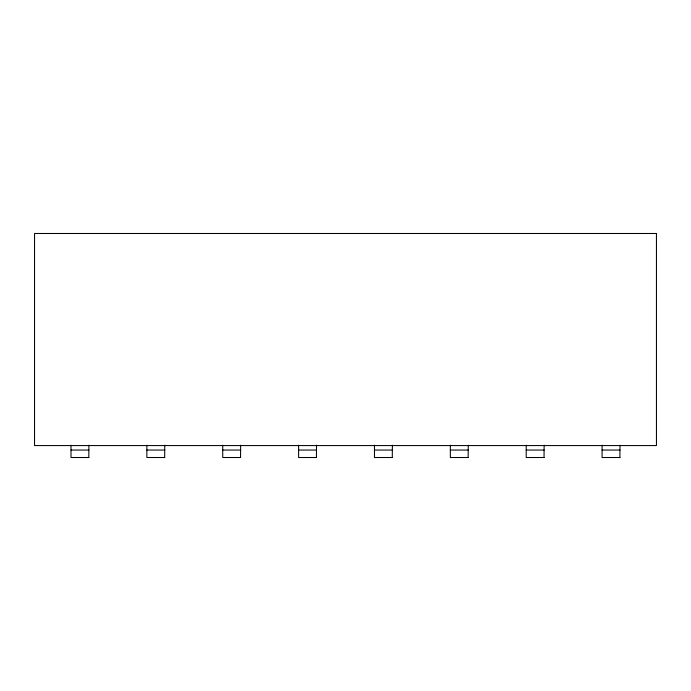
<?xml version="1.0" encoding="UTF-8"?>
<svg xmlns="http://www.w3.org/2000/svg" width="691" height="691" viewBox="0 0 691 691"><rect width="100%" height="100%" fill="white"/><g stroke="black" fill="none" stroke-linecap="round" stroke-linejoin="round"><path stroke-width="1.04" d="M88.802 457.511L88.914 445.211M164.665 457.511L164.786 445.211M240.537 457.511L240.658 445.211M316.409 457.511L316.53 445.211M392.281 457.511L392.393 445.211M468.153 457.511L468.265 445.211M544.024 457.511L544.137 445.211M619.896 457.511L620.008 445.211M70.992 450.048L88.914 450.048M146.863 450.048L164.786 450.048M222.735 450.048L240.658 450.048M298.607 450.048L316.53 450.048M374.47 450.048L392.393 450.048M450.342 450.048L468.265 450.048M526.214 450.048L544.137 450.048M602.086 450.048L620.008 450.048M70.992 445.211L70.992 457.511L88.914 457.511M146.863 445.211L146.863 457.511L164.786 457.511M222.735 445.211L222.735 457.511L240.658 457.511M298.607 445.211L298.607 457.511L316.53 457.511M374.47 445.211L374.47 457.511L392.393 457.511M450.342 445.211L450.342 457.511L468.265 457.511M526.214 445.211L526.214 457.511L544.137 457.511M602.086 445.211L602.086 457.511L620.008 457.511M656.45 233.489L34.55 233.489L34.55 445.565L656.45 445.565L656.45 233.489"/></g></svg>
